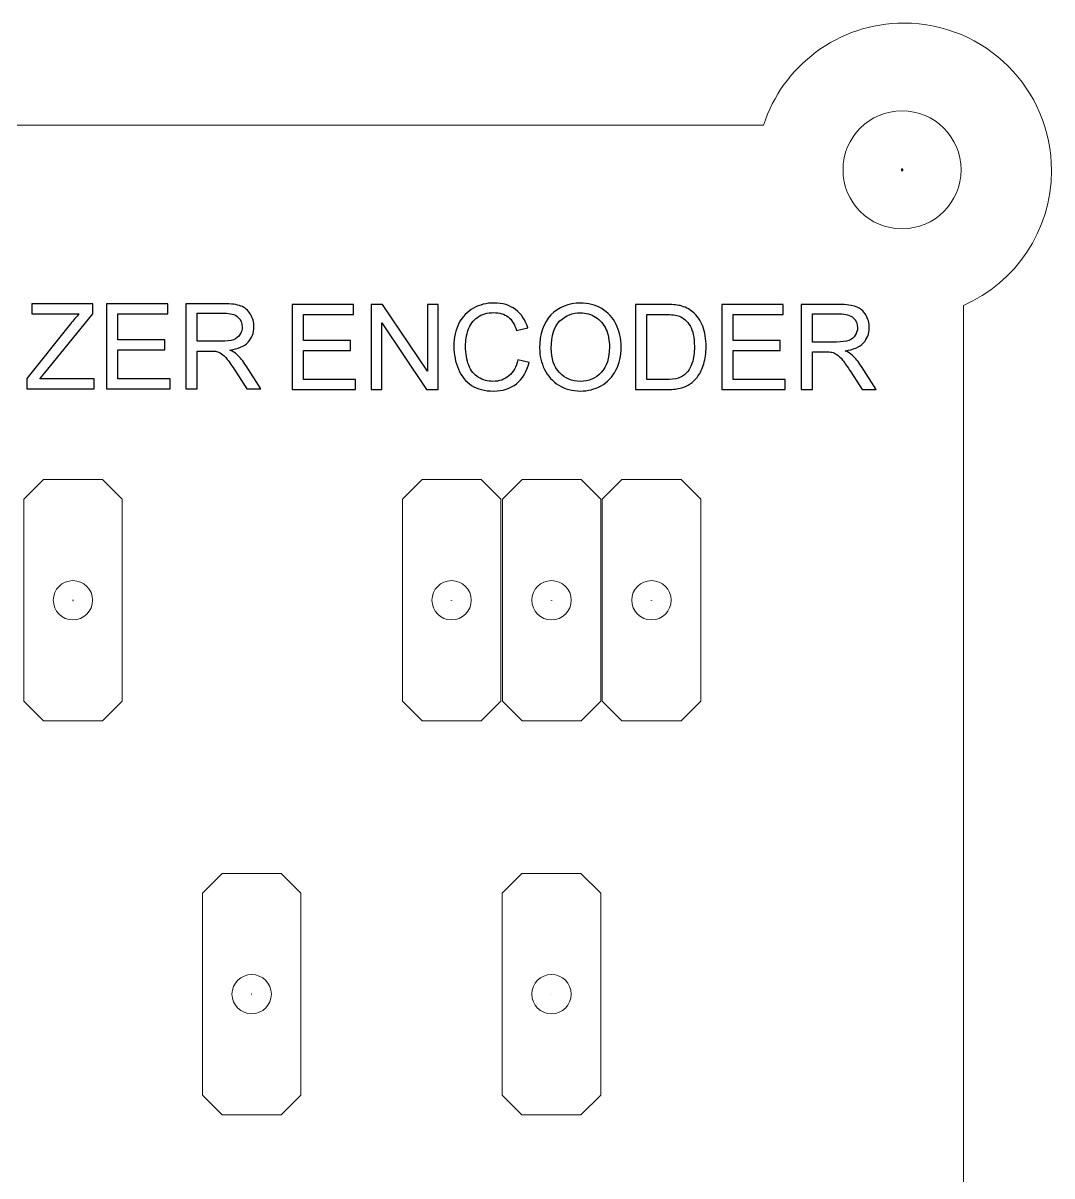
# Model space of a CAD drawing. Header units: millimetres. Extents: x -145 to 148, y -255 to 152.
# Drawn here: x 116.3 to 142.45, y 24.27 to 53.58 of the extents above; entities that cross this region are included whole.
import ezdxf

# ---------------------------------------------------------------- set-up
doc = ezdxf.new("R2010")
doc.units = ezdxf.units.MM
doc.header["$MEASUREMENT"] = 0
doc.layers.add('Layer 1', color=7, linetype='Continuous')

msp = doc.modelspace()

# ---------------------------------------------------------------- linework, layer by layer
at = {"layer": 'Layer 1', "lineweight": 9}
for centre, major_axis in [((138.6377, 49.8506), (0, 1.5)), ((117.5668, 38.9054), (0, 0.5)), ((127.1903, 38.9054), (0, 0.5)), ((129.7303, 38.9054), (0, 0.5)), ((132.2686, 38.9054), (0, 0.5)), ((122.1085, 28.889), (0, 0.5)), ((129.7285, 28.889), (0, 0.5))]:
    msp.add_ellipse(centre, major_axis=major_axis, ratio=1, dxfattribs=at)
for points, knots in [([(21.2203, 28.6584), (21.2203, 28.6584), (20.0655, 29.3251), (20.0655, 29.3251), (19.671, 29.184), (19.2458, 29.1072), (18.8028, 29.1072), (16.7317, 29.1072), (15.0528, 30.7861), (15.0528, 32.8572), (15.0528, 34.4854), (16.0905, 35.8711), (17.5404, 36.3894), (17.5404, 36.3894), (17.5404, 37.3814), (17.5404, 37.3814), (17.5404, 37.3814), (15.794, 39.1278), (15.794, 39.1278), (15.794, 39.1278), (15.794, 49.2486), (15.794, 49.2486), (15.794, 49.2486), (17.5304, 50.985), (17.5304, 50.985), (17.5304, 50.985), (135.1163, 50.985), (135.1163, 50.985), (135.6024, 52.4924), (137.0168, 53.583), (138.686, 53.583), (140.7571, 53.583), (142.436, 51.9041), (142.436, 49.833), (142.436, 48.2997), (141.5157, 46.9813), (140.1975, 46.4001), (140.1975, 46.4001), (140.1975, 12.5718), (140.1975, 12.5718), (141.5218, 11.9932), (142.4475, 10.6716), (142.4475, 9.1339), (142.4475, 7.5962), (141.5218, 6.2746), (140.1975, 5.696), (140.1975, 5.696), (140.1975, -20.0954), (140.1975, -20.0954), (140.1975, -20.0954), (134.8523, -25.4406), (134.8523, -25.4406), (134.8523, -25.4406), (29.9739, -25.4406), (29.9739, -25.4406), (29.9739, -25.4406), (26.9739, -22.4406), (26.9739, -22.4406), (26.9739, -22.4406), (26.9739, -5.4211), (26.9739, -5.4211), (26.9739, -5.4211), (28.7239, -3.6711), (28.7239, -3.6711), (28.7239, -3.6711), (40.8277, -3.6711), (40.8277, -3.6711), (40.8277, -3.6711), (42.3547, -2.144), (42.3547, -2.144), (42.3547, -2.144), (42.4719, 11.2024), (42.4719, 11.2024), (42.4719, 11.2024), (40.4808, 13.1935), (40.4808, 13.1935), (40.4808, 13.1935), (22.6803, 13.1935), (22.6803, 13.1935), (22.6803, 13.1935), (21.1803, 14.6935), (21.1803, 14.6935), (21.1803, 14.6935), (21.1803, 28.6815), (21.1803, 28.6815)], [0, 0, 0, 0, 0.0357143, 0.0357143, 0.0357143, 0.0714286, 0.0714286, 0.0714286, 0.1071429, 0.1071429, 0.1071429, 0.1428571, 0.1428571, 0.1428571, 0.1785714, 0.1785714, 0.1785714, 0.2142857, 0.2142857, 0.2142857, 0.25, 0.25, 0.25, 0.2857143, 0.2857143, 0.2857143, 0.3214286, 0.3214286, 0.3214286, 0.3571429, 0.3571429, 0.3571429, 0.3928571, 0.3928571, 0.3928571, 0.4285714, 0.4285714, 0.4285714, 0.4642857, 0.4642857, 0.4642857, 0.5, 0.5, 0.5, 0.5357143, 0.5357143, 0.5357143, 0.5714286, 0.5714286, 0.5714286, 0.6071429, 0.6071429, 0.6071429, 0.6428571, 0.6428571, 0.6428571, 0.6785714, 0.6785714, 0.6785714, 0.7142857, 0.7142857, 0.7142857, 0.75, 0.75, 0.75, 0.7857143, 0.7857143, 0.7857143, 0.8214286, 0.8214286, 0.8214286, 0.8571429, 0.8571429, 0.8571429, 0.8928571, 0.8928571, 0.8928571, 0.9285714, 0.9285714, 0.9285714, 0.9642857, 0.9642857, 0.9642857, 1, 1, 1, 1]), ([(116.392, 44.2806), (116.392, 44.2806), (116.392, 44.5452), (116.392, 44.5452), (116.392, 44.5452), (117.5009, 45.9334), (117.5009, 45.9334), (117.5806, 46.0312), (117.6552, 46.1174), (117.7263, 46.192), (117.7263, 46.192), (116.519, 46.192), (116.519, 46.192), (116.519, 46.192), (116.519, 46.4461), (116.519, 46.4461), (116.519, 46.4461), (118.0675, 46.4461), (118.0675, 46.4461), (118.0675, 46.4461), (118.0675, 46.192), (118.0675, 46.192), (118.0675, 46.192), (116.8512, 44.6899), (116.8512, 44.6899), (116.8512, 44.6899), (116.7211, 44.5346), (116.7211, 44.5346), (116.7211, 44.5346), (118.1038, 44.5346), (118.1038, 44.5346), (118.1038, 44.5346), (118.1038, 44.2806), (118.1038, 44.2806), (118.1038, 44.2806), (116.392, 44.2806), (116.392, 44.2806)], [0, 0, 0, 0, 0.0833333, 0.0833333, 0.0833333, 0.1666667, 0.1666667, 0.1666667, 0.25, 0.25, 0.25, 0.3333333, 0.3333333, 0.3333333, 0.4166667, 0.4166667, 0.4166667, 0.5, 0.5, 0.5, 0.5833333, 0.5833333, 0.5833333, 0.6666667, 0.6666667, 0.6666667, 0.75, 0.75, 0.75, 0.8333333, 0.8333333, 0.8333333, 0.9166667, 0.9166667, 0.9166667, 1, 1, 1, 1]), ([(118.4178, 44.2806), (118.4178, 44.2806), (118.4178, 46.4461), (118.4178, 46.4461), (118.4178, 46.4461), (119.9814, 46.4461), (119.9814, 46.4461), (119.9814, 46.4461), (119.9814, 46.192), (119.9814, 46.192), (119.9814, 46.192), (118.7051, 46.192), (118.7051, 46.192), (118.7051, 46.192), (118.7051, 45.5267), (118.7051, 45.5267), (118.7051, 45.5267), (119.8998, 45.5267), (119.8998, 45.5267), (119.8998, 45.5267), (119.8998, 45.2726), (119.8998, 45.2726), (119.8998, 45.2726), (118.7051, 45.2726), (118.7051, 45.2726), (118.7051, 45.2726), (118.7051, 44.5346), (118.7051, 44.5346), (118.7051, 44.5346), (120.0329, 44.5346), (120.0329, 44.5346), (120.0329, 44.5346), (120.0329, 44.2806), (120.0329, 44.2806), (120.0329, 44.2806), (118.4178, 44.2806), (118.4178, 44.2806)], [0, 0, 0, 0, 0.0833333, 0.0833333, 0.0833333, 0.1666667, 0.1666667, 0.1666667, 0.25, 0.25, 0.25, 0.3333333, 0.3333333, 0.3333333, 0.4166667, 0.4166667, 0.4166667, 0.5, 0.5, 0.5, 0.5833333, 0.5833333, 0.5833333, 0.6666667, 0.6666667, 0.6666667, 0.75, 0.75, 0.75, 0.8333333, 0.8333333, 0.8333333, 0.9166667, 0.9166667, 0.9166667, 1, 1, 1, 1]), ([(120.4351, 44.2806), (120.4351, 44.2806), (120.4351, 46.4461), (120.4351, 46.4461), (120.4351, 46.4461), (121.3949, 46.4461), (121.3949, 46.4461), (121.5879, 46.4461), (121.7346, 46.4264), (121.8349, 46.3876), (121.9352, 46.3488), (122.0154, 46.2802), (122.0754, 46.1819), (122.1353, 46.0836), (122.1651, 45.9748), (122.1651, 45.8558), (122.1651, 45.7021), (122.1152, 45.5725), (122.0159, 45.4672), (121.9166, 45.3618), (121.7633, 45.2953), (121.5557, 45.2666), (121.6318, 45.2303), (121.6892, 45.194), (121.7286, 45.1587), (121.8122, 45.0821), (121.8914, 44.9858), (121.9655, 44.8704), (121.9655, 44.8704), (122.34, 44.2806), (122.34, 44.2806), (122.34, 44.2806), (121.9821, 44.2806), (121.9821, 44.2806), (121.9821, 44.2806), (121.6958, 44.7312), (121.6958, 44.7312), (121.6126, 44.8618), (121.5436, 44.9611), (121.4896, 45.0301), (121.4352, 45.0992), (121.3868, 45.1471), (121.344, 45.1748), (121.3016, 45.202), (121.2578, 45.2212), (121.2134, 45.2323), (121.1811, 45.2388), (121.1282, 45.2424), (121.0541, 45.2424), (121.0541, 45.2424), (120.7224, 45.2424), (120.7224, 45.2424), (120.7224, 45.2424), (120.7224, 44.2806), (120.7224, 44.2806), (120.7224, 44.2806), (120.4351, 44.2806), (120.4351, 44.2806)], [0, 0, 0, 0, 0.0526316, 0.0526316, 0.0526316, 0.1052632, 0.1052632, 0.1052632, 0.1578947, 0.1578947, 0.1578947, 0.2105263, 0.2105263, 0.2105263, 0.2631579, 0.2631579, 0.2631579, 0.3157895, 0.3157895, 0.3157895, 0.3684211, 0.3684211, 0.3684211, 0.4210526, 0.4210526, 0.4210526, 0.4736842, 0.4736842, 0.4736842, 0.5263158, 0.5263158, 0.5263158, 0.5789474, 0.5789474, 0.5789474, 0.6315789, 0.6315789, 0.6315789, 0.6842105, 0.6842105, 0.6842105, 0.7368421, 0.7368421, 0.7368421, 0.7894737, 0.7894737, 0.7894737, 0.8421053, 0.8421053, 0.8421053, 0.8947368, 0.8947368, 0.8947368, 0.9473684, 0.9473684, 0.9473684, 1, 1, 1, 1]), ([(123.1345, 44.2625), (123.1345, 44.2625), (123.1345, 46.428), (123.1345, 46.428), (123.1345, 46.428), (124.6981, 46.428), (124.6981, 46.428), (124.6981, 46.428), (124.6981, 46.1739), (124.6981, 46.1739), (124.6981, 46.1739), (123.4218, 46.1739), (123.4218, 46.1739), (123.4218, 46.1739), (123.4218, 45.5086), (123.4218, 45.5086), (123.4218, 45.5086), (124.6165, 45.5086), (124.6165, 45.5086), (124.6165, 45.5086), (124.6165, 45.2545), (124.6165, 45.2545), (124.6165, 45.2545), (123.4218, 45.2545), (123.4218, 45.2545), (123.4218, 45.2545), (123.4218, 44.5165), (123.4218, 44.5165), (123.4218, 44.5165), (124.7496, 44.5165), (124.7496, 44.5165), (124.7496, 44.5165), (124.7496, 44.2625), (124.7496, 44.2625), (124.7496, 44.2625), (123.1345, 44.2625), (123.1345, 44.2625)], [0, 0, 0, 0, 0.0833333, 0.0833333, 0.0833333, 0.1666667, 0.1666667, 0.1666667, 0.25, 0.25, 0.25, 0.3333333, 0.3333333, 0.3333333, 0.4166667, 0.4166667, 0.4166667, 0.5, 0.5, 0.5, 0.5833333, 0.5833333, 0.5833333, 0.6666667, 0.6666667, 0.6666667, 0.75, 0.75, 0.75, 0.8333333, 0.8333333, 0.8333333, 0.9166667, 0.9166667, 0.9166667, 1, 1, 1, 1]), ([(125.1428, 44.2625), (125.1428, 44.2625), (125.1428, 46.428), (125.1428, 46.428), (125.1428, 46.428), (125.4371, 46.428), (125.4371, 46.428), (125.4371, 46.428), (126.5733, 44.7283), (126.5733, 44.7283), (126.5733, 44.7283), (126.5733, 46.428), (126.5733, 46.428), (126.5733, 46.428), (126.8485, 46.428), (126.8485, 46.428), (126.8485, 46.428), (126.8485, 44.2625), (126.8485, 44.2625), (126.8485, 44.2625), (126.5541, 44.2625), (126.5541, 44.2625), (126.5541, 44.2625), (125.418, 45.9622), (125.418, 45.9622), (125.418, 45.9622), (125.418, 44.2625), (125.418, 44.2625), (125.418, 44.2625), (125.1428, 44.2625), (125.1428, 44.2625)], [0, 0, 0, 0, 0.1, 0.1, 0.1, 0.2, 0.2, 0.2, 0.3, 0.3, 0.3, 0.4, 0.4, 0.4, 0.5, 0.5, 0.5, 0.6, 0.6, 0.6, 0.7, 0.7, 0.7, 0.8, 0.8, 0.8, 0.9, 0.9, 0.9, 1, 1, 1, 1]), ([(128.8723, 45.0221), (128.8723, 45.0221), (129.1596, 44.9495), (129.1596, 44.9495), (129.0997, 44.7141), (128.9918, 44.5352), (128.836, 44.4117), (128.6803, 44.2882), (128.4897, 44.2262), (128.2644, 44.2262), (128.0315, 44.2262), (127.842, 44.2736), (127.6958, 44.3689), (127.5497, 44.4636), (127.4388, 44.6012), (127.3626, 44.7812), (127.2865, 44.9616), (127.2482, 45.1547), (127.2482, 45.3614), (127.2482, 45.5867), (127.2911, 45.7833), (127.3773, 45.9511), (127.4635, 46.119), (127.5859, 46.2465), (127.7447, 46.3337), (127.9035, 46.4209), (128.0784, 46.4643), (128.269, 46.4643), (128.4857, 46.4643), (128.6677, 46.4093), (128.8149, 46.2989), (128.9626, 46.1885), (129.0654, 46.0338), (129.1233, 45.8342), (129.1233, 45.8342), (128.8421, 45.7676), (128.8421, 45.7676), (128.7922, 45.9249), (128.7191, 46.0398), (128.6238, 46.1114), (128.5285, 46.1835), (128.4086, 46.2193), (128.2639, 46.2193), (128.0981, 46.2193), (127.959, 46.1795), (127.8476, 46.0998), (127.7362, 46.0202), (127.6575, 45.9128), (127.6127, 45.7787), (127.5673, 45.6441), (127.5446, 45.5055), (127.5446, 45.3629), (127.5446, 45.1789), (127.5713, 45.0181), (127.6248, 44.881), (127.6782, 44.7434), (127.7614, 44.6411), (127.8743, 44.573), (127.9872, 44.505), (128.1092, 44.4712), (128.2407, 44.4712), (128.401, 44.4712), (128.5361, 44.5176), (128.647, 44.6098), (128.7579, 44.7026), (128.833, 44.8397), (128.8723, 45.0221)], [0, 0, 0, 0, 0.0454545, 0.0454545, 0.0454545, 0.0909091, 0.0909091, 0.0909091, 0.1363636, 0.1363636, 0.1363636, 0.1818182, 0.1818182, 0.1818182, 0.2272727, 0.2272727, 0.2272727, 0.2727273, 0.2727273, 0.2727273, 0.3181818, 0.3181818, 0.3181818, 0.3636364, 0.3636364, 0.3636364, 0.4090909, 0.4090909, 0.4090909, 0.4545455, 0.4545455, 0.4545455, 0.5, 0.5, 0.5, 0.5454545, 0.5454545, 0.5454545, 0.5909091, 0.5909091, 0.5909091, 0.6363636, 0.6363636, 0.6363636, 0.6818182, 0.6818182, 0.6818182, 0.7272727, 0.7272727, 0.7272727, 0.7727273, 0.7727273, 0.7727273, 0.8181818, 0.8181818, 0.8181818, 0.8636364, 0.8636364, 0.8636364, 0.9090909, 0.9090909, 0.9090909, 0.9545455, 0.9545455, 0.9545455, 1, 1, 1, 1]), ([(129.4263, 45.3165), (129.4263, 45.6754), (129.5231, 45.9567), (129.7161, 46.1598), (129.9092, 46.3629), (130.1582, 46.4643), (130.4636, 46.4643), (130.6638, 46.4643), (130.8437, 46.4164), (131.0045, 46.3211), (131.1648, 46.2258), (131.2873, 46.0928), (131.3715, 45.9219), (131.4556, 45.7515), (131.498, 45.558), (131.498, 45.3417), (131.498, 45.1224), (131.4536, 44.9259), (131.3649, 44.753), (131.2762, 44.5796), (131.1507, 44.4485), (130.9884, 44.3598), (130.8256, 44.2706), (130.6501, 44.2262), (130.4621, 44.2262), (130.258, 44.2262), (130.076, 44.2756), (129.9152, 44.3739), (129.7549, 44.4722), (129.6329, 44.6063), (129.5503, 44.7766), (129.4676, 44.9465), (129.4263, 45.1265), (129.4263, 45.3165)], [0, 0, 0, 0, 0.0909091, 0.0909091, 0.0909091, 0.1818182, 0.1818182, 0.1818182, 0.2727273, 0.2727273, 0.2727273, 0.3636364, 0.3636364, 0.3636364, 0.4545455, 0.4545455, 0.4545455, 0.5454545, 0.5454545, 0.5454545, 0.6363636, 0.6363636, 0.6363636, 0.7272727, 0.7272727, 0.7272727, 0.8181818, 0.8181818, 0.8181818, 0.9090909, 0.9090909, 0.9090909, 1, 1, 1, 1]), ([(131.8665, 44.2625), (131.8665, 44.2625), (131.8665, 46.428), (131.8665, 46.428), (131.8665, 46.428), (132.6125, 46.428), (132.6125, 46.428), (132.7809, 46.428), (132.9094, 46.4179), (132.9981, 46.3972), (133.1221, 46.3685), (133.228, 46.3166), (133.3157, 46.242), (133.4301, 46.1452), (133.5153, 46.0222), (133.5717, 45.872), (133.6287, 45.7218), (133.6569, 45.5499), (133.6569, 45.3568), (133.6569, 45.1925), (133.6378, 45.0468), (133.5995, 44.9198), (133.5612, 44.7928), (133.5118, 44.6874), (133.4518, 44.6043), (133.3913, 44.5211), (133.3258, 44.4556), (133.2542, 44.4082), (133.1831, 44.3603), (133.0969, 44.324), (132.9961, 44.2993), (132.8948, 44.2746), (132.7788, 44.2625), (132.6478, 44.2625), (132.6478, 44.2625), (131.8665, 44.2625), (131.8665, 44.2625)], [0, 0, 0, 0, 0.0833333, 0.0833333, 0.0833333, 0.1666667, 0.1666667, 0.1666667, 0.25, 0.25, 0.25, 0.3333333, 0.3333333, 0.3333333, 0.4166667, 0.4166667, 0.4166667, 0.5, 0.5, 0.5, 0.5833333, 0.5833333, 0.5833333, 0.6666667, 0.6666667, 0.6666667, 0.75, 0.75, 0.75, 0.8333333, 0.8333333, 0.8333333, 0.9166667, 0.9166667, 0.9166667, 1, 1, 1, 1]), ([(134.0566, 44.2625), (134.0566, 44.2625), (134.0566, 46.428), (134.0566, 46.428), (134.0566, 46.428), (135.6202, 46.428), (135.6202, 46.428), (135.6202, 46.428), (135.6202, 46.1739), (135.6202, 46.1739), (135.6202, 46.1739), (134.3439, 46.1739), (134.3439, 46.1739), (134.3439, 46.1739), (134.3439, 45.5086), (134.3439, 45.5086), (134.3439, 45.5086), (135.5386, 45.5086), (135.5386, 45.5086), (135.5386, 45.5086), (135.5386, 45.2545), (135.5386, 45.2545), (135.5386, 45.2545), (134.3439, 45.2545), (134.3439, 45.2545), (134.3439, 45.2545), (134.3439, 44.5165), (134.3439, 44.5165), (134.3439, 44.5165), (135.6717, 44.5165), (135.6717, 44.5165), (135.6717, 44.5165), (135.6717, 44.2625), (135.6717, 44.2625), (135.6717, 44.2625), (134.0566, 44.2625), (134.0566, 44.2625)], [0, 0, 0, 0, 0.0833333, 0.0833333, 0.0833333, 0.1666667, 0.1666667, 0.1666667, 0.25, 0.25, 0.25, 0.3333333, 0.3333333, 0.3333333, 0.4166667, 0.4166667, 0.4166667, 0.5, 0.5, 0.5, 0.5833333, 0.5833333, 0.5833333, 0.6666667, 0.6666667, 0.6666667, 0.75, 0.75, 0.75, 0.8333333, 0.8333333, 0.8333333, 0.9166667, 0.9166667, 0.9166667, 1, 1, 1, 1]), ([(136.0739, 44.2625), (136.0739, 44.2625), (136.0739, 46.428), (136.0739, 46.428), (136.0739, 46.428), (137.0337, 46.428), (137.0337, 46.428), (137.2267, 46.428), (137.3734, 46.4083), (137.4737, 46.3695), (137.574, 46.3307), (137.6542, 46.2621), (137.7142, 46.1638), (137.7741, 46.0655), (137.8039, 45.9567), (137.8039, 45.8377), (137.8039, 45.684), (137.754, 45.5544), (137.6547, 45.4491), (137.5554, 45.3437), (137.4021, 45.2772), (137.1945, 45.2485), (137.2706, 45.2122), (137.328, 45.1759), (137.3674, 45.1406), (137.451, 45.064), (137.5302, 44.9677), (137.6043, 44.8523), (137.6043, 44.8523), (137.9788, 44.2625), (137.9788, 44.2625), (137.9788, 44.2625), (137.6209, 44.2625), (137.6209, 44.2625), (137.6209, 44.2625), (137.3346, 44.7131), (137.3346, 44.7131), (137.2514, 44.8437), (137.1824, 44.943), (137.1284, 45.012), (137.074, 45.0811), (137.0256, 45.129), (136.9828, 45.1567), (136.9404, 45.1839), (136.8966, 45.2031), (136.8522, 45.2142), (136.8199, 45.2207), (136.767, 45.2243), (136.6929, 45.2243), (136.6929, 45.2243), (136.3612, 45.2243), (136.3612, 45.2243), (136.3612, 45.2243), (136.3612, 44.2625), (136.3612, 44.2625), (136.3612, 44.2625), (136.0739, 44.2625), (136.0739, 44.2625)], [0, 0, 0, 0, 0.0526316, 0.0526316, 0.0526316, 0.1052632, 0.1052632, 0.1052632, 0.1578947, 0.1578947, 0.1578947, 0.2105263, 0.2105263, 0.2105263, 0.2631579, 0.2631579, 0.2631579, 0.3157895, 0.3157895, 0.3157895, 0.3684211, 0.3684211, 0.3684211, 0.4210526, 0.4210526, 0.4210526, 0.4736842, 0.4736842, 0.4736842, 0.5263158, 0.5263158, 0.5263158, 0.5789474, 0.5789474, 0.5789474, 0.6315789, 0.6315789, 0.6315789, 0.6842105, 0.6842105, 0.6842105, 0.7368421, 0.7368421, 0.7368421, 0.7894737, 0.7894737, 0.7894737, 0.8421053, 0.8421053, 0.8421053, 0.8947368, 0.8947368, 0.8947368, 0.9473684, 0.9473684, 0.9473684, 1, 1, 1, 1]), ([(120.7224, 45.4904), (120.7224, 45.4904), (121.3374, 45.4904), (121.3374, 45.4904), (121.4685, 45.4904), (121.5703, 45.504), (121.6439, 45.5312), (121.7175, 45.5579), (121.7734, 45.6013), (121.8112, 45.6612), (121.8495, 45.7207), (121.8687, 45.7852), (121.8687, 45.8553), (121.8687, 45.9576), (121.8319, 46.0423), (121.7578, 46.1083), (121.6837, 46.1744), (121.5668, 46.2071), (121.407, 46.2071), (121.407, 46.2071), (120.7224, 46.2071), (120.7224, 46.2071), (120.7224, 46.2071), (120.7224, 45.4904), (120.7224, 45.4904)], [0, 0, 0, 0, 0.125, 0.125, 0.125, 0.25, 0.25, 0.25, 0.375, 0.375, 0.375, 0.5, 0.5, 0.5, 0.625, 0.625, 0.625, 0.75, 0.75, 0.75, 0.875, 0.875, 0.875, 1, 1, 1, 1]), ([(129.7227, 45.3115), (129.7227, 45.0509), (129.7927, 44.8457), (129.9329, 44.696), (130.073, 44.5463), (130.2489, 44.4712), (130.4606, 44.4712), (130.6764, 44.4712), (130.8533, 44.5468), (130.9929, 44.698), (131.132, 44.8492), (131.2016, 45.064), (131.2016, 45.3422), (131.2016, 45.5181), (131.1719, 45.6719), (131.1124, 45.8029), (131.0529, 45.934), (130.9657, 46.0358), (130.8513, 46.1079), (130.7363, 46.18), (130.6078, 46.2163), (130.4652, 46.2163), (130.2625, 46.2163), (130.0881, 46.1467), (129.9419, 46.0076), (129.7958, 45.8685), (129.7227, 45.6366), (129.7227, 45.3115)], [0, 0, 0, 0, 0.1111111, 0.1111111, 0.1111111, 0.2222222, 0.2222222, 0.2222222, 0.3333333, 0.3333333, 0.3333333, 0.4444444, 0.4444444, 0.4444444, 0.5555556, 0.5555556, 0.5555556, 0.6666667, 0.6666667, 0.6666667, 0.7777778, 0.7777778, 0.7777778, 0.8888889, 0.8888889, 0.8888889, 1, 1, 1, 1]), ([(132.1538, 44.5165), (132.1538, 44.5165), (132.6155, 44.5165), (132.6155, 44.5165), (132.7582, 44.5165), (132.8701, 44.5297), (132.9512, 44.5564), (133.0324, 44.5831), (133.0969, 44.6204), (133.1453, 44.6688), (133.2128, 44.7368), (133.2658, 44.8286), (133.3036, 44.9435), (133.3414, 45.0584), (133.3605, 45.1975), (133.3605, 45.3614), (133.3605, 45.5882), (133.3232, 45.7626), (133.2491, 45.8846), (133.175, 46.0066), (133.0848, 46.0882), (132.9784, 46.1296), (132.9018, 46.1593), (132.7783, 46.1739), (132.608, 46.1739), (132.608, 46.1739), (132.1538, 46.1739), (132.1538, 46.1739), (132.1538, 46.1739), (132.1538, 44.5165), (132.1538, 44.5165)], [0, 0, 0, 0, 0.1, 0.1, 0.1, 0.2, 0.2, 0.2, 0.3, 0.3, 0.3, 0.4, 0.4, 0.4, 0.5, 0.5, 0.5, 0.6, 0.6, 0.6, 0.7, 0.7, 0.7, 0.8, 0.8, 0.8, 0.9, 0.9, 0.9, 1, 1, 1, 1]), ([(136.3612, 45.4723), (136.3612, 45.4723), (136.9762, 45.4723), (136.9762, 45.4723), (137.1073, 45.4723), (137.2091, 45.4859), (137.2827, 45.5131), (137.3563, 45.5398), (137.4122, 45.5832), (137.45, 45.6431), (137.4883, 45.7026), (137.5075, 45.7671), (137.5075, 45.8372), (137.5075, 45.9395), (137.4707, 46.0242), (137.3966, 46.0902), (137.3225, 46.1563), (137.2056, 46.189), (137.0458, 46.189), (137.0458, 46.189), (136.3612, 46.189), (136.3612, 46.189), (136.3612, 46.189), (136.3612, 45.4723), (136.3612, 45.4723)], [0, 0, 0, 0, 0.125, 0.125, 0.125, 0.25, 0.25, 0.25, 0.375, 0.375, 0.375, 0.5, 0.5, 0.5, 0.625, 0.625, 0.625, 0.75, 0.75, 0.75, 0.875, 0.875, 0.875, 1, 1, 1, 1]), ([(116.3185, 36.3372), (116.3185, 36.3372), (116.3185, 41.4736), (116.3185, 41.4736), (116.3185, 41.4736), (116.8185, 41.9736), (116.8185, 41.9736), (116.8185, 41.9736), (118.3185, 41.9736), (118.3185, 41.9736), (118.3185, 41.9736), (118.8185, 41.4736), (118.8185, 41.4736), (118.8185, 41.4736), (118.8185, 36.3372), (118.8185, 36.3372), (118.8185, 36.3372), (118.3185, 35.8372), (118.3185, 35.8372), (118.3185, 35.8372), (116.8185, 35.8372), (116.8185, 35.8372), (116.8185, 35.8372), (116.3185, 36.3372), (116.3185, 36.3372)], [0, 0, 0, 0, 0.125, 0.125, 0.125, 0.25, 0.25, 0.25, 0.375, 0.375, 0.375, 0.5, 0.5, 0.5, 0.625, 0.625, 0.625, 0.75, 0.75, 0.75, 0.875, 0.875, 0.875, 1, 1, 1, 1]), ([(125.9403, 36.3372), (125.9403, 36.3372), (125.9403, 41.4736), (125.9403, 41.4736), (125.9403, 41.4736), (126.4403, 41.9736), (126.4403, 41.9736), (126.4403, 41.9736), (127.9403, 41.9736), (127.9403, 41.9736), (127.9403, 41.9736), (128.4403, 41.4736), (128.4403, 41.4736), (128.4403, 41.4736), (128.4403, 36.3372), (128.4403, 36.3372), (128.4403, 36.3372), (127.9403, 35.8372), (127.9403, 35.8372), (127.9403, 35.8372), (126.4403, 35.8372), (126.4403, 35.8372), (126.4403, 35.8372), (125.9403, 36.3372), (125.9403, 36.3372)], [0, 0, 0, 0, 0.125, 0.125, 0.125, 0.25, 0.25, 0.25, 0.375, 0.375, 0.375, 0.5, 0.5, 0.5, 0.625, 0.625, 0.625, 0.75, 0.75, 0.75, 0.875, 0.875, 0.875, 1, 1, 1, 1]), ([(128.4803, 36.3372), (128.4803, 36.3372), (128.4803, 41.4736), (128.4803, 41.4736), (128.4803, 41.4736), (128.9803, 41.9736), (128.9803, 41.9736), (128.9803, 41.9736), (130.4803, 41.9736), (130.4803, 41.9736), (130.4803, 41.9736), (130.9803, 41.4736), (130.9803, 41.4736), (130.9803, 41.4736), (130.9803, 36.3372), (130.9803, 36.3372), (130.9803, 36.3372), (130.4803, 35.8372), (130.4803, 35.8372), (130.4803, 35.8372), (128.9803, 35.8372), (128.9803, 35.8372), (128.9803, 35.8372), (128.4803, 36.3372), (128.4803, 36.3372)], [0, 0, 0, 0, 0.125, 0.125, 0.125, 0.25, 0.25, 0.25, 0.375, 0.375, 0.375, 0.5, 0.5, 0.5, 0.625, 0.625, 0.625, 0.75, 0.75, 0.75, 0.875, 0.875, 0.875, 1, 1, 1, 1]), ([(131.0203, 36.3372), (131.0203, 36.3372), (131.0203, 41.4736), (131.0203, 41.4736), (131.0203, 41.4736), (131.5203, 41.9736), (131.5203, 41.9736), (131.5203, 41.9736), (133.0203, 41.9736), (133.0203, 41.9736), (133.0203, 41.9736), (133.5203, 41.4736), (133.5203, 41.4736), (133.5203, 41.4736), (133.5203, 36.3372), (133.5203, 36.3372), (133.5203, 36.3372), (133.0203, 35.8372), (133.0203, 35.8372), (133.0203, 35.8372), (131.5203, 35.8372), (131.5203, 35.8372), (131.5203, 35.8372), (131.0203, 36.3372), (131.0203, 36.3372)], [0, 0, 0, 0, 0.125, 0.125, 0.125, 0.25, 0.25, 0.25, 0.375, 0.375, 0.375, 0.5, 0.5, 0.5, 0.625, 0.625, 0.625, 0.75, 0.75, 0.75, 0.875, 0.875, 0.875, 1, 1, 1, 1]), ([(120.8585, 26.3208), (120.8585, 26.3208), (120.8585, 31.4572), (120.8585, 31.4572), (120.8585, 31.4572), (121.3585, 31.9572), (121.3585, 31.9572), (121.3585, 31.9572), (122.8585, 31.9572), (122.8585, 31.9572), (122.8585, 31.9572), (123.3585, 31.4572), (123.3585, 31.4572), (123.3585, 31.4572), (123.3585, 26.3208), (123.3585, 26.3208), (123.3585, 26.3208), (122.8585, 25.8208), (122.8585, 25.8208), (122.8585, 25.8208), (121.3585, 25.8208), (121.3585, 25.8208), (121.3585, 25.8208), (120.8585, 26.3208), (120.8585, 26.3208)], [0, 0, 0, 0, 0.125, 0.125, 0.125, 0.25, 0.25, 0.25, 0.375, 0.375, 0.375, 0.5, 0.5, 0.5, 0.625, 0.625, 0.625, 0.75, 0.75, 0.75, 0.875, 0.875, 0.875, 1, 1, 1, 1]), ([(128.4785, 26.3208), (128.4785, 26.3208), (128.4785, 31.4572), (128.4785, 31.4572), (128.4785, 31.4572), (128.9785, 31.9572), (128.9785, 31.9572), (128.9785, 31.9572), (130.4785, 31.9572), (130.4785, 31.9572), (130.4785, 31.9572), (130.9785, 31.4572), (130.9785, 31.4572), (130.9785, 31.4572), (130.9785, 26.3208), (130.9785, 26.3208), (130.9785, 26.3208), (130.4785, 25.8208), (130.4785, 25.8208), (130.4785, 25.8208), (128.9785, 25.8208), (128.9785, 25.8208), (128.9785, 25.8208), (128.4785, 26.3208), (128.4785, 26.3208)], [0, 0, 0, 0, 0.125, 0.125, 0.125, 0.25, 0.25, 0.25, 0.375, 0.375, 0.375, 0.5, 0.5, 0.5, 0.625, 0.625, 0.625, 0.75, 0.75, 0.75, 0.875, 0.875, 0.875, 1, 1, 1, 1])]:
    msp.add_open_spline(points, degree=3, knots=knots, dxfattribs=at)
at = {"layer": 'Layer 1'}
msp.add_open_spline([(138.6201, 49.833), (138.6201, 49.833), (138.6201, 49.8683), (138.6201, 49.8683), (138.6201, 49.8683), (138.6553, 49.8683), (138.6553, 49.8683), (138.6553, 49.8683), (138.6553, 49.833), (138.6553, 49.833), (138.6553, 49.833), (138.6201, 49.833), (138.6201, 49.833)], degree=3, knots=[0, 0, 0, 0, 0.25, 0.25, 0.25, 0.5, 0.5, 0.5, 0.75, 0.75, 0.75, 1, 1, 1, 1], dxfattribs=at)
at = {"layer": 'Layer 1', "color": 1, "lineweight": 9}
msp.add_open_spline([(138.6201, 49.833), (138.6201, 49.833), (138.6201, 49.8683), (138.6201, 49.8683), (138.6201, 49.8683), (138.6553, 49.8683), (138.6553, 49.8683), (138.6553, 49.8683), (138.6553, 49.833), (138.6553, 49.833), (138.6553, 49.833), (138.6201, 49.833), (138.6201, 49.833)], degree=3, knots=[0, 0, 0, 0, 0.25, 0.25, 0.25, 0.5, 0.5, 0.5, 0.75, 0.75, 0.75, 1, 1, 1, 1], dxfattribs=at)
at = {"layer": 'Layer 1', "color": 4}
for points, knots in [([(116.392, 44.2806), (116.392, 44.2806), (116.392, 44.5452), (116.392, 44.5452), (116.392, 44.5452), (117.5009, 45.9334), (117.5009, 45.9334), (117.5806, 46.0312), (117.6552, 46.1174), (117.7263, 46.192), (117.7263, 46.192), (116.519, 46.192), (116.519, 46.192), (116.519, 46.192), (116.519, 46.4461), (116.519, 46.4461), (116.519, 46.4461), (118.0675, 46.4461), (118.0675, 46.4461), (118.0675, 46.4461), (118.0675, 46.192), (118.0675, 46.192), (118.0675, 46.192), (116.8512, 44.6899), (116.8512, 44.6899), (116.8512, 44.6899), (116.7211, 44.5346), (116.7211, 44.5346), (116.7211, 44.5346), (118.1038, 44.5346), (118.1038, 44.5346), (118.1038, 44.5346), (118.1038, 44.2806), (118.1038, 44.2806), (118.1038, 44.2806), (116.392, 44.2806), (116.392, 44.2806)], [0, 0, 0, 0, 0.0833333, 0.0833333, 0.0833333, 0.1666667, 0.1666667, 0.1666667, 0.25, 0.25, 0.25, 0.3333333, 0.3333333, 0.3333333, 0.4166667, 0.4166667, 0.4166667, 0.5, 0.5, 0.5, 0.5833333, 0.5833333, 0.5833333, 0.6666667, 0.6666667, 0.6666667, 0.75, 0.75, 0.75, 0.8333333, 0.8333333, 0.8333333, 0.9166667, 0.9166667, 0.9166667, 1, 1, 1, 1]), ([(118.4178, 44.2806), (118.4178, 44.2806), (118.4178, 46.4461), (118.4178, 46.4461), (118.4178, 46.4461), (119.9814, 46.4461), (119.9814, 46.4461), (119.9814, 46.4461), (119.9814, 46.192), (119.9814, 46.192), (119.9814, 46.192), (118.7051, 46.192), (118.7051, 46.192), (118.7051, 46.192), (118.7051, 45.5267), (118.7051, 45.5267), (118.7051, 45.5267), (119.8998, 45.5267), (119.8998, 45.5267), (119.8998, 45.5267), (119.8998, 45.2726), (119.8998, 45.2726), (119.8998, 45.2726), (118.7051, 45.2726), (118.7051, 45.2726), (118.7051, 45.2726), (118.7051, 44.5346), (118.7051, 44.5346), (118.7051, 44.5346), (120.0329, 44.5346), (120.0329, 44.5346), (120.0329, 44.5346), (120.0329, 44.2806), (120.0329, 44.2806), (120.0329, 44.2806), (118.4178, 44.2806), (118.4178, 44.2806)], [0, 0, 0, 0, 0.0833333, 0.0833333, 0.0833333, 0.1666667, 0.1666667, 0.1666667, 0.25, 0.25, 0.25, 0.3333333, 0.3333333, 0.3333333, 0.4166667, 0.4166667, 0.4166667, 0.5, 0.5, 0.5, 0.5833333, 0.5833333, 0.5833333, 0.6666667, 0.6666667, 0.6666667, 0.75, 0.75, 0.75, 0.8333333, 0.8333333, 0.8333333, 0.9166667, 0.9166667, 0.9166667, 1, 1, 1, 1]), ([(120.4351, 44.2806), (120.4351, 44.2806), (120.4351, 46.4461), (120.4351, 46.4461), (120.4351, 46.4461), (121.3949, 46.4461), (121.3949, 46.4461), (121.5879, 46.4461), (121.7346, 46.4264), (121.8349, 46.3876), (121.9352, 46.3488), (122.0154, 46.2802), (122.0754, 46.1819), (122.1353, 46.0836), (122.1651, 45.9748), (122.1651, 45.8558), (122.1651, 45.7021), (122.1152, 45.5725), (122.0159, 45.4672), (121.9166, 45.3618), (121.7633, 45.2953), (121.5557, 45.2666), (121.6318, 45.2303), (121.6892, 45.194), (121.7286, 45.1587), (121.8122, 45.0821), (121.8914, 44.9858), (121.9655, 44.8704), (121.9655, 44.8704), (122.34, 44.2806), (122.34, 44.2806), (122.34, 44.2806), (121.9821, 44.2806), (121.9821, 44.2806), (121.9821, 44.2806), (121.6958, 44.7312), (121.6958, 44.7312), (121.6126, 44.8618), (121.5436, 44.9611), (121.4896, 45.0301), (121.4352, 45.0992), (121.3868, 45.1471), (121.344, 45.1748), (121.3016, 45.202), (121.2578, 45.2212), (121.2134, 45.2323), (121.1811, 45.2388), (121.1282, 45.2424), (121.0541, 45.2424), (121.0541, 45.2424), (120.7224, 45.2424), (120.7224, 45.2424), (120.7224, 45.2424), (120.7224, 44.2806), (120.7224, 44.2806), (120.7224, 44.2806), (120.4351, 44.2806), (120.4351, 44.2806)], [0, 0, 0, 0, 0.0526316, 0.0526316, 0.0526316, 0.1052632, 0.1052632, 0.1052632, 0.1578947, 0.1578947, 0.1578947, 0.2105263, 0.2105263, 0.2105263, 0.2631579, 0.2631579, 0.2631579, 0.3157895, 0.3157895, 0.3157895, 0.3684211, 0.3684211, 0.3684211, 0.4210526, 0.4210526, 0.4210526, 0.4736842, 0.4736842, 0.4736842, 0.5263158, 0.5263158, 0.5263158, 0.5789474, 0.5789474, 0.5789474, 0.6315789, 0.6315789, 0.6315789, 0.6842105, 0.6842105, 0.6842105, 0.7368421, 0.7368421, 0.7368421, 0.7894737, 0.7894737, 0.7894737, 0.8421053, 0.8421053, 0.8421053, 0.8947368, 0.8947368, 0.8947368, 0.9473684, 0.9473684, 0.9473684, 1, 1, 1, 1]), ([(123.1345, 44.2625), (123.1345, 44.2625), (123.1345, 46.428), (123.1345, 46.428), (123.1345, 46.428), (124.6981, 46.428), (124.6981, 46.428), (124.6981, 46.428), (124.6981, 46.1739), (124.6981, 46.1739), (124.6981, 46.1739), (123.4218, 46.1739), (123.4218, 46.1739), (123.4218, 46.1739), (123.4218, 45.5086), (123.4218, 45.5086), (123.4218, 45.5086), (124.6165, 45.5086), (124.6165, 45.5086), (124.6165, 45.5086), (124.6165, 45.2545), (124.6165, 45.2545), (124.6165, 45.2545), (123.4218, 45.2545), (123.4218, 45.2545), (123.4218, 45.2545), (123.4218, 44.5165), (123.4218, 44.5165), (123.4218, 44.5165), (124.7496, 44.5165), (124.7496, 44.5165), (124.7496, 44.5165), (124.7496, 44.2625), (124.7496, 44.2625), (124.7496, 44.2625), (123.1345, 44.2625), (123.1345, 44.2625)], [0, 0, 0, 0, 0.0833333, 0.0833333, 0.0833333, 0.1666667, 0.1666667, 0.1666667, 0.25, 0.25, 0.25, 0.3333333, 0.3333333, 0.3333333, 0.4166667, 0.4166667, 0.4166667, 0.5, 0.5, 0.5, 0.5833333, 0.5833333, 0.5833333, 0.6666667, 0.6666667, 0.6666667, 0.75, 0.75, 0.75, 0.8333333, 0.8333333, 0.8333333, 0.9166667, 0.9166667, 0.9166667, 1, 1, 1, 1]), ([(125.1428, 44.2625), (125.1428, 44.2625), (125.1428, 46.428), (125.1428, 46.428), (125.1428, 46.428), (125.4371, 46.428), (125.4371, 46.428), (125.4371, 46.428), (126.5733, 44.7283), (126.5733, 44.7283), (126.5733, 44.7283), (126.5733, 46.428), (126.5733, 46.428), (126.5733, 46.428), (126.8485, 46.428), (126.8485, 46.428), (126.8485, 46.428), (126.8485, 44.2625), (126.8485, 44.2625), (126.8485, 44.2625), (126.5541, 44.2625), (126.5541, 44.2625), (126.5541, 44.2625), (125.418, 45.9622), (125.418, 45.9622), (125.418, 45.9622), (125.418, 44.2625), (125.418, 44.2625), (125.418, 44.2625), (125.1428, 44.2625), (125.1428, 44.2625)], [0, 0, 0, 0, 0.1, 0.1, 0.1, 0.2, 0.2, 0.2, 0.3, 0.3, 0.3, 0.4, 0.4, 0.4, 0.5, 0.5, 0.5, 0.6, 0.6, 0.6, 0.7, 0.7, 0.7, 0.8, 0.8, 0.8, 0.9, 0.9, 0.9, 1, 1, 1, 1]), ([(128.8723, 45.0221), (128.8723, 45.0221), (129.1596, 44.9495), (129.1596, 44.9495), (129.0997, 44.7141), (128.9918, 44.5352), (128.836, 44.4117), (128.6803, 44.2882), (128.4897, 44.2262), (128.2644, 44.2262), (128.0315, 44.2262), (127.842, 44.2736), (127.6958, 44.3689), (127.5497, 44.4636), (127.4388, 44.6012), (127.3626, 44.7812), (127.2865, 44.9616), (127.2482, 45.1547), (127.2482, 45.3614), (127.2482, 45.5867), (127.2911, 45.7833), (127.3773, 45.9511), (127.4635, 46.119), (127.5859, 46.2465), (127.7447, 46.3337), (127.9035, 46.4209), (128.0784, 46.4643), (128.269, 46.4643), (128.4857, 46.4643), (128.6677, 46.4093), (128.8149, 46.2989), (128.9626, 46.1885), (129.0654, 46.0338), (129.1233, 45.8342), (129.1233, 45.8342), (128.8421, 45.7676), (128.8421, 45.7676), (128.7922, 45.9249), (128.7191, 46.0398), (128.6238, 46.1114), (128.5285, 46.1835), (128.4086, 46.2193), (128.2639, 46.2193), (128.0981, 46.2193), (127.959, 46.1795), (127.8476, 46.0998), (127.7362, 46.0202), (127.6575, 45.9128), (127.6127, 45.7787), (127.5673, 45.6441), (127.5446, 45.5055), (127.5446, 45.3629), (127.5446, 45.1789), (127.5713, 45.0181), (127.6248, 44.881), (127.6782, 44.7434), (127.7614, 44.6411), (127.8743, 44.573), (127.9872, 44.505), (128.1092, 44.4712), (128.2407, 44.4712), (128.401, 44.4712), (128.5361, 44.5176), (128.647, 44.6098), (128.7579, 44.7026), (128.833, 44.8397), (128.8723, 45.0221)], [0, 0, 0, 0, 0.0454545, 0.0454545, 0.0454545, 0.0909091, 0.0909091, 0.0909091, 0.1363636, 0.1363636, 0.1363636, 0.1818182, 0.1818182, 0.1818182, 0.2272727, 0.2272727, 0.2272727, 0.2727273, 0.2727273, 0.2727273, 0.3181818, 0.3181818, 0.3181818, 0.3636364, 0.3636364, 0.3636364, 0.4090909, 0.4090909, 0.4090909, 0.4545455, 0.4545455, 0.4545455, 0.5, 0.5, 0.5, 0.5454545, 0.5454545, 0.5454545, 0.5909091, 0.5909091, 0.5909091, 0.6363636, 0.6363636, 0.6363636, 0.6818182, 0.6818182, 0.6818182, 0.7272727, 0.7272727, 0.7272727, 0.7727273, 0.7727273, 0.7727273, 0.8181818, 0.8181818, 0.8181818, 0.8636364, 0.8636364, 0.8636364, 0.9090909, 0.9090909, 0.9090909, 0.9545455, 0.9545455, 0.9545455, 1, 1, 1, 1]), ([(129.4263, 45.3165), (129.4263, 45.6754), (129.5231, 45.9567), (129.7161, 46.1598), (129.9092, 46.3629), (130.1582, 46.4643), (130.4636, 46.4643), (130.6638, 46.4643), (130.8437, 46.4164), (131.0045, 46.3211), (131.1648, 46.2258), (131.2873, 46.0928), (131.3715, 45.9219), (131.4556, 45.7515), (131.498, 45.558), (131.498, 45.3417), (131.498, 45.1224), (131.4536, 44.9259), (131.3649, 44.753), (131.2762, 44.5796), (131.1507, 44.4485), (130.9884, 44.3598), (130.8256, 44.2706), (130.6501, 44.2262), (130.4621, 44.2262), (130.258, 44.2262), (130.076, 44.2756), (129.9152, 44.3739), (129.7549, 44.4722), (129.6329, 44.6063), (129.5503, 44.7766), (129.4676, 44.9465), (129.4263, 45.1265), (129.4263, 45.3165)], [0, 0, 0, 0, 0.0909091, 0.0909091, 0.0909091, 0.1818182, 0.1818182, 0.1818182, 0.2727273, 0.2727273, 0.2727273, 0.3636364, 0.3636364, 0.3636364, 0.4545455, 0.4545455, 0.4545455, 0.5454545, 0.5454545, 0.5454545, 0.6363636, 0.6363636, 0.6363636, 0.7272727, 0.7272727, 0.7272727, 0.8181818, 0.8181818, 0.8181818, 0.9090909, 0.9090909, 0.9090909, 1, 1, 1, 1]), ([(131.8665, 44.2625), (131.8665, 44.2625), (131.8665, 46.428), (131.8665, 46.428), (131.8665, 46.428), (132.6125, 46.428), (132.6125, 46.428), (132.7809, 46.428), (132.9094, 46.4179), (132.9981, 46.3972), (133.1221, 46.3685), (133.228, 46.3166), (133.3157, 46.242), (133.4301, 46.1452), (133.5153, 46.0222), (133.5717, 45.872), (133.6287, 45.7218), (133.6569, 45.5499), (133.6569, 45.3568), (133.6569, 45.1925), (133.6378, 45.0468), (133.5995, 44.9198), (133.5612, 44.7928), (133.5118, 44.6874), (133.4518, 44.6043), (133.3913, 44.5211), (133.3258, 44.4556), (133.2542, 44.4082), (133.1831, 44.3603), (133.0969, 44.324), (132.9961, 44.2993), (132.8948, 44.2746), (132.7788, 44.2625), (132.6478, 44.2625), (132.6478, 44.2625), (131.8665, 44.2625), (131.8665, 44.2625)], [0, 0, 0, 0, 0.0833333, 0.0833333, 0.0833333, 0.1666667, 0.1666667, 0.1666667, 0.25, 0.25, 0.25, 0.3333333, 0.3333333, 0.3333333, 0.4166667, 0.4166667, 0.4166667, 0.5, 0.5, 0.5, 0.5833333, 0.5833333, 0.5833333, 0.6666667, 0.6666667, 0.6666667, 0.75, 0.75, 0.75, 0.8333333, 0.8333333, 0.8333333, 0.9166667, 0.9166667, 0.9166667, 1, 1, 1, 1]), ([(134.0566, 44.2625), (134.0566, 44.2625), (134.0566, 46.428), (134.0566, 46.428), (134.0566, 46.428), (135.6202, 46.428), (135.6202, 46.428), (135.6202, 46.428), (135.6202, 46.1739), (135.6202, 46.1739), (135.6202, 46.1739), (134.3439, 46.1739), (134.3439, 46.1739), (134.3439, 46.1739), (134.3439, 45.5086), (134.3439, 45.5086), (134.3439, 45.5086), (135.5386, 45.5086), (135.5386, 45.5086), (135.5386, 45.5086), (135.5386, 45.2545), (135.5386, 45.2545), (135.5386, 45.2545), (134.3439, 45.2545), (134.3439, 45.2545), (134.3439, 45.2545), (134.3439, 44.5165), (134.3439, 44.5165), (134.3439, 44.5165), (135.6717, 44.5165), (135.6717, 44.5165), (135.6717, 44.5165), (135.6717, 44.2625), (135.6717, 44.2625), (135.6717, 44.2625), (134.0566, 44.2625), (134.0566, 44.2625)], [0, 0, 0, 0, 0.0833333, 0.0833333, 0.0833333, 0.1666667, 0.1666667, 0.1666667, 0.25, 0.25, 0.25, 0.3333333, 0.3333333, 0.3333333, 0.4166667, 0.4166667, 0.4166667, 0.5, 0.5, 0.5, 0.5833333, 0.5833333, 0.5833333, 0.6666667, 0.6666667, 0.6666667, 0.75, 0.75, 0.75, 0.8333333, 0.8333333, 0.8333333, 0.9166667, 0.9166667, 0.9166667, 1, 1, 1, 1]), ([(136.0739, 44.2625), (136.0739, 44.2625), (136.0739, 46.428), (136.0739, 46.428), (136.0739, 46.428), (137.0337, 46.428), (137.0337, 46.428), (137.2267, 46.428), (137.3734, 46.4083), (137.4737, 46.3695), (137.574, 46.3307), (137.6542, 46.2621), (137.7142, 46.1638), (137.7741, 46.0655), (137.8039, 45.9567), (137.8039, 45.8377), (137.8039, 45.684), (137.754, 45.5544), (137.6547, 45.4491), (137.5554, 45.3437), (137.4021, 45.2772), (137.1945, 45.2485), (137.2706, 45.2122), (137.328, 45.1759), (137.3674, 45.1406), (137.451, 45.064), (137.5302, 44.9677), (137.6043, 44.8523), (137.6043, 44.8523), (137.9788, 44.2625), (137.9788, 44.2625), (137.9788, 44.2625), (137.6209, 44.2625), (137.6209, 44.2625), (137.6209, 44.2625), (137.3346, 44.7131), (137.3346, 44.7131), (137.2514, 44.8437), (137.1824, 44.943), (137.1284, 45.012), (137.074, 45.0811), (137.0256, 45.129), (136.9828, 45.1567), (136.9404, 45.1839), (136.8966, 45.2031), (136.8522, 45.2142), (136.8199, 45.2207), (136.767, 45.2243), (136.6929, 45.2243), (136.6929, 45.2243), (136.3612, 45.2243), (136.3612, 45.2243), (136.3612, 45.2243), (136.3612, 44.2625), (136.3612, 44.2625), (136.3612, 44.2625), (136.0739, 44.2625), (136.0739, 44.2625)], [0, 0, 0, 0, 0.0526316, 0.0526316, 0.0526316, 0.1052632, 0.1052632, 0.1052632, 0.1578947, 0.1578947, 0.1578947, 0.2105263, 0.2105263, 0.2105263, 0.2631579, 0.2631579, 0.2631579, 0.3157895, 0.3157895, 0.3157895, 0.3684211, 0.3684211, 0.3684211, 0.4210526, 0.4210526, 0.4210526, 0.4736842, 0.4736842, 0.4736842, 0.5263158, 0.5263158, 0.5263158, 0.5789474, 0.5789474, 0.5789474, 0.6315789, 0.6315789, 0.6315789, 0.6842105, 0.6842105, 0.6842105, 0.7368421, 0.7368421, 0.7368421, 0.7894737, 0.7894737, 0.7894737, 0.8421053, 0.8421053, 0.8421053, 0.8947368, 0.8947368, 0.8947368, 0.9473684, 0.9473684, 0.9473684, 1, 1, 1, 1]), ([(120.7224, 45.4904), (120.7224, 45.4904), (121.3374, 45.4904), (121.3374, 45.4904), (121.4685, 45.4904), (121.5703, 45.504), (121.6439, 45.5312), (121.7175, 45.5579), (121.7734, 45.6013), (121.8112, 45.6612), (121.8495, 45.7207), (121.8687, 45.7852), (121.8687, 45.8553), (121.8687, 45.9576), (121.8319, 46.0423), (121.7578, 46.1083), (121.6837, 46.1744), (121.5668, 46.2071), (121.407, 46.2071), (121.407, 46.2071), (120.7224, 46.2071), (120.7224, 46.2071), (120.7224, 46.2071), (120.7224, 45.4904), (120.7224, 45.4904)], [0, 0, 0, 0, 0.125, 0.125, 0.125, 0.25, 0.25, 0.25, 0.375, 0.375, 0.375, 0.5, 0.5, 0.5, 0.625, 0.625, 0.625, 0.75, 0.75, 0.75, 0.875, 0.875, 0.875, 1, 1, 1, 1]), ([(129.7227, 45.3115), (129.7227, 45.0509), (129.7927, 44.8457), (129.9329, 44.696), (130.073, 44.5463), (130.2489, 44.4712), (130.4606, 44.4712), (130.6764, 44.4712), (130.8533, 44.5468), (130.9929, 44.698), (131.132, 44.8492), (131.2016, 45.064), (131.2016, 45.3422), (131.2016, 45.5181), (131.1719, 45.6719), (131.1124, 45.8029), (131.0529, 45.934), (130.9657, 46.0358), (130.8513, 46.1079), (130.7363, 46.18), (130.6078, 46.2163), (130.4652, 46.2163), (130.2625, 46.2163), (130.0881, 46.1467), (129.9419, 46.0076), (129.7958, 45.8685), (129.7227, 45.6366), (129.7227, 45.3115)], [0, 0, 0, 0, 0.1111111, 0.1111111, 0.1111111, 0.2222222, 0.2222222, 0.2222222, 0.3333333, 0.3333333, 0.3333333, 0.4444444, 0.4444444, 0.4444444, 0.5555556, 0.5555556, 0.5555556, 0.6666667, 0.6666667, 0.6666667, 0.7777778, 0.7777778, 0.7777778, 0.8888889, 0.8888889, 0.8888889, 1, 1, 1, 1]), ([(132.1538, 44.5165), (132.1538, 44.5165), (132.6155, 44.5165), (132.6155, 44.5165), (132.7582, 44.5165), (132.8701, 44.5297), (132.9512, 44.5564), (133.0324, 44.5831), (133.0969, 44.6204), (133.1453, 44.6688), (133.2128, 44.7368), (133.2658, 44.8286), (133.3036, 44.9435), (133.3414, 45.0584), (133.3605, 45.1975), (133.3605, 45.3614), (133.3605, 45.5882), (133.3232, 45.7626), (133.2491, 45.8846), (133.175, 46.0066), (133.0848, 46.0882), (132.9784, 46.1296), (132.9018, 46.1593), (132.7783, 46.1739), (132.608, 46.1739), (132.608, 46.1739), (132.1538, 46.1739), (132.1538, 46.1739), (132.1538, 46.1739), (132.1538, 44.5165), (132.1538, 44.5165)], [0, 0, 0, 0, 0.1, 0.1, 0.1, 0.2, 0.2, 0.2, 0.3, 0.3, 0.3, 0.4, 0.4, 0.4, 0.5, 0.5, 0.5, 0.6, 0.6, 0.6, 0.7, 0.7, 0.7, 0.8, 0.8, 0.8, 0.9, 0.9, 0.9, 1, 1, 1, 1]), ([(136.3612, 45.4723), (136.3612, 45.4723), (136.9762, 45.4723), (136.9762, 45.4723), (137.1073, 45.4723), (137.2091, 45.4859), (137.2827, 45.5131), (137.3563, 45.5398), (137.4122, 45.5832), (137.45, 45.6431), (137.4883, 45.7026), (137.5075, 45.7671), (137.5075, 45.8372), (137.5075, 45.9395), (137.4707, 46.0242), (137.3966, 46.0902), (137.3225, 46.1563), (137.2056, 46.189), (137.0458, 46.189), (137.0458, 46.189), (136.3612, 46.189), (136.3612, 46.189), (136.3612, 46.189), (136.3612, 45.4723), (136.3612, 45.4723)], [0, 0, 0, 0, 0.125, 0.125, 0.125, 0.25, 0.25, 0.25, 0.375, 0.375, 0.375, 0.5, 0.5, 0.5, 0.625, 0.625, 0.625, 0.75, 0.75, 0.75, 0.875, 0.875, 0.875, 1, 1, 1, 1])]:
    msp.add_open_spline(points, degree=3, knots=knots, dxfattribs=at)
at = {"layer": 'Layer 1', "color": 5}
for points in [[(117.5685, 38.9037), (117.5685, 38.9037), (117.565, 38.9037), (117.565, 38.9037), (117.565, 38.9037), (117.565, 38.9072), (117.565, 38.9072), (117.565, 38.9072), (117.5685, 38.9072), (117.5685, 38.9072), (117.5685, 38.9072), (117.5685, 38.9037), (117.5685, 38.9037)], [(127.1903, 38.9037), (127.1903, 38.9037), (127.1868, 38.9037), (127.1868, 38.9037), (127.1868, 38.9037), (127.1868, 38.9072), (127.1868, 38.9072), (127.1868, 38.9072), (127.1903, 38.9072), (127.1903, 38.9072), (127.1903, 38.9072), (127.1903, 38.9037), (127.1903, 38.9037)], [(129.7303, 38.9037), (129.7303, 38.9037), (129.7268, 38.9037), (129.7268, 38.9037), (129.7268, 38.9037), (129.7268, 38.9072), (129.7268, 38.9072), (129.7268, 38.9072), (129.7303, 38.9072), (129.7303, 38.9072), (129.7303, 38.9072), (129.7303, 38.9037), (129.7303, 38.9037)], [(132.2703, 38.9037), (132.2703, 38.9037), (132.2668, 38.9037), (132.2668, 38.9037), (132.2668, 38.9037), (132.2668, 38.9072), (132.2668, 38.9072), (132.2668, 38.9072), (132.2703, 38.9072), (132.2703, 38.9072), (132.2703, 38.9072), (132.2703, 38.9037), (132.2703, 38.9037)], [(122.1085, 28.8873), (122.1085, 28.8873), (122.105, 28.8873), (122.105, 28.8873), (122.105, 28.8873), (122.105, 28.8908), (122.105, 28.8908), (122.105, 28.8908), (122.1085, 28.8908), (122.1085, 28.8908), (122.1085, 28.8908), (122.1085, 28.8873), (122.1085, 28.8873)], [(129.7285, 28.8873), (129.7285, 28.8873), (129.725, 28.8873), (129.725, 28.8873), (129.725, 28.8873), (129.725, 28.8908), (129.725, 28.8908), (129.725, 28.8908), (129.7285, 28.8908), (129.7285, 28.8908), (129.7285, 28.8908), (129.7285, 28.8873), (129.7285, 28.8873)]]:
    msp.add_open_spline(points, degree=3, knots=[0, 0, 0, 0, 0.25, 0.25, 0.25, 0.5, 0.5, 0.5, 0.75, 0.75, 0.75, 1, 1, 1, 1], dxfattribs=at)
at = {"layer": 'Layer 1', "color": 5, "lineweight": 9}
for points in [[(117.5685, 38.9037), (117.5685, 38.9037), (117.565, 38.9037), (117.565, 38.9037), (117.565, 38.9037), (117.565, 38.9072), (117.565, 38.9072), (117.565, 38.9072), (117.5685, 38.9072), (117.5685, 38.9072), (117.5685, 38.9072), (117.5685, 38.9037), (117.5685, 38.9037)], [(127.1903, 38.9037), (127.1903, 38.9037), (127.1868, 38.9037), (127.1868, 38.9037), (127.1868, 38.9037), (127.1868, 38.9072), (127.1868, 38.9072), (127.1868, 38.9072), (127.1903, 38.9072), (127.1903, 38.9072), (127.1903, 38.9072), (127.1903, 38.9037), (127.1903, 38.9037)], [(129.7303, 38.9037), (129.7303, 38.9037), (129.7268, 38.9037), (129.7268, 38.9037), (129.7268, 38.9037), (129.7268, 38.9072), (129.7268, 38.9072), (129.7268, 38.9072), (129.7303, 38.9072), (129.7303, 38.9072), (129.7303, 38.9072), (129.7303, 38.9037), (129.7303, 38.9037)], [(132.2703, 38.9037), (132.2703, 38.9037), (132.2668, 38.9037), (132.2668, 38.9037), (132.2668, 38.9037), (132.2668, 38.9072), (132.2668, 38.9072), (132.2668, 38.9072), (132.2703, 38.9072), (132.2703, 38.9072), (132.2703, 38.9072), (132.2703, 38.9037), (132.2703, 38.9037)], [(122.1085, 28.8873), (122.1085, 28.8873), (122.105, 28.8873), (122.105, 28.8873), (122.105, 28.8873), (122.105, 28.8908), (122.105, 28.8908), (122.105, 28.8908), (122.1085, 28.8908), (122.1085, 28.8908), (122.1085, 28.8908), (122.1085, 28.8873), (122.1085, 28.8873)], [(129.7285, 28.8873), (129.7285, 28.8873), (129.725, 28.8873), (129.725, 28.8873), (129.725, 28.8873), (129.725, 28.8908), (129.725, 28.8908), (129.725, 28.8908), (129.7285, 28.8908), (129.7285, 28.8908), (129.7285, 28.8908), (129.7285, 28.8873), (129.7285, 28.8873)]]:
    msp.add_open_spline(points, degree=3, knots=[0, 0, 0, 0, 0.25, 0.25, 0.25, 0.5, 0.5, 0.5, 0.75, 0.75, 0.75, 1, 1, 1, 1], dxfattribs=at)

doc.saveas('drawing.dxf')
